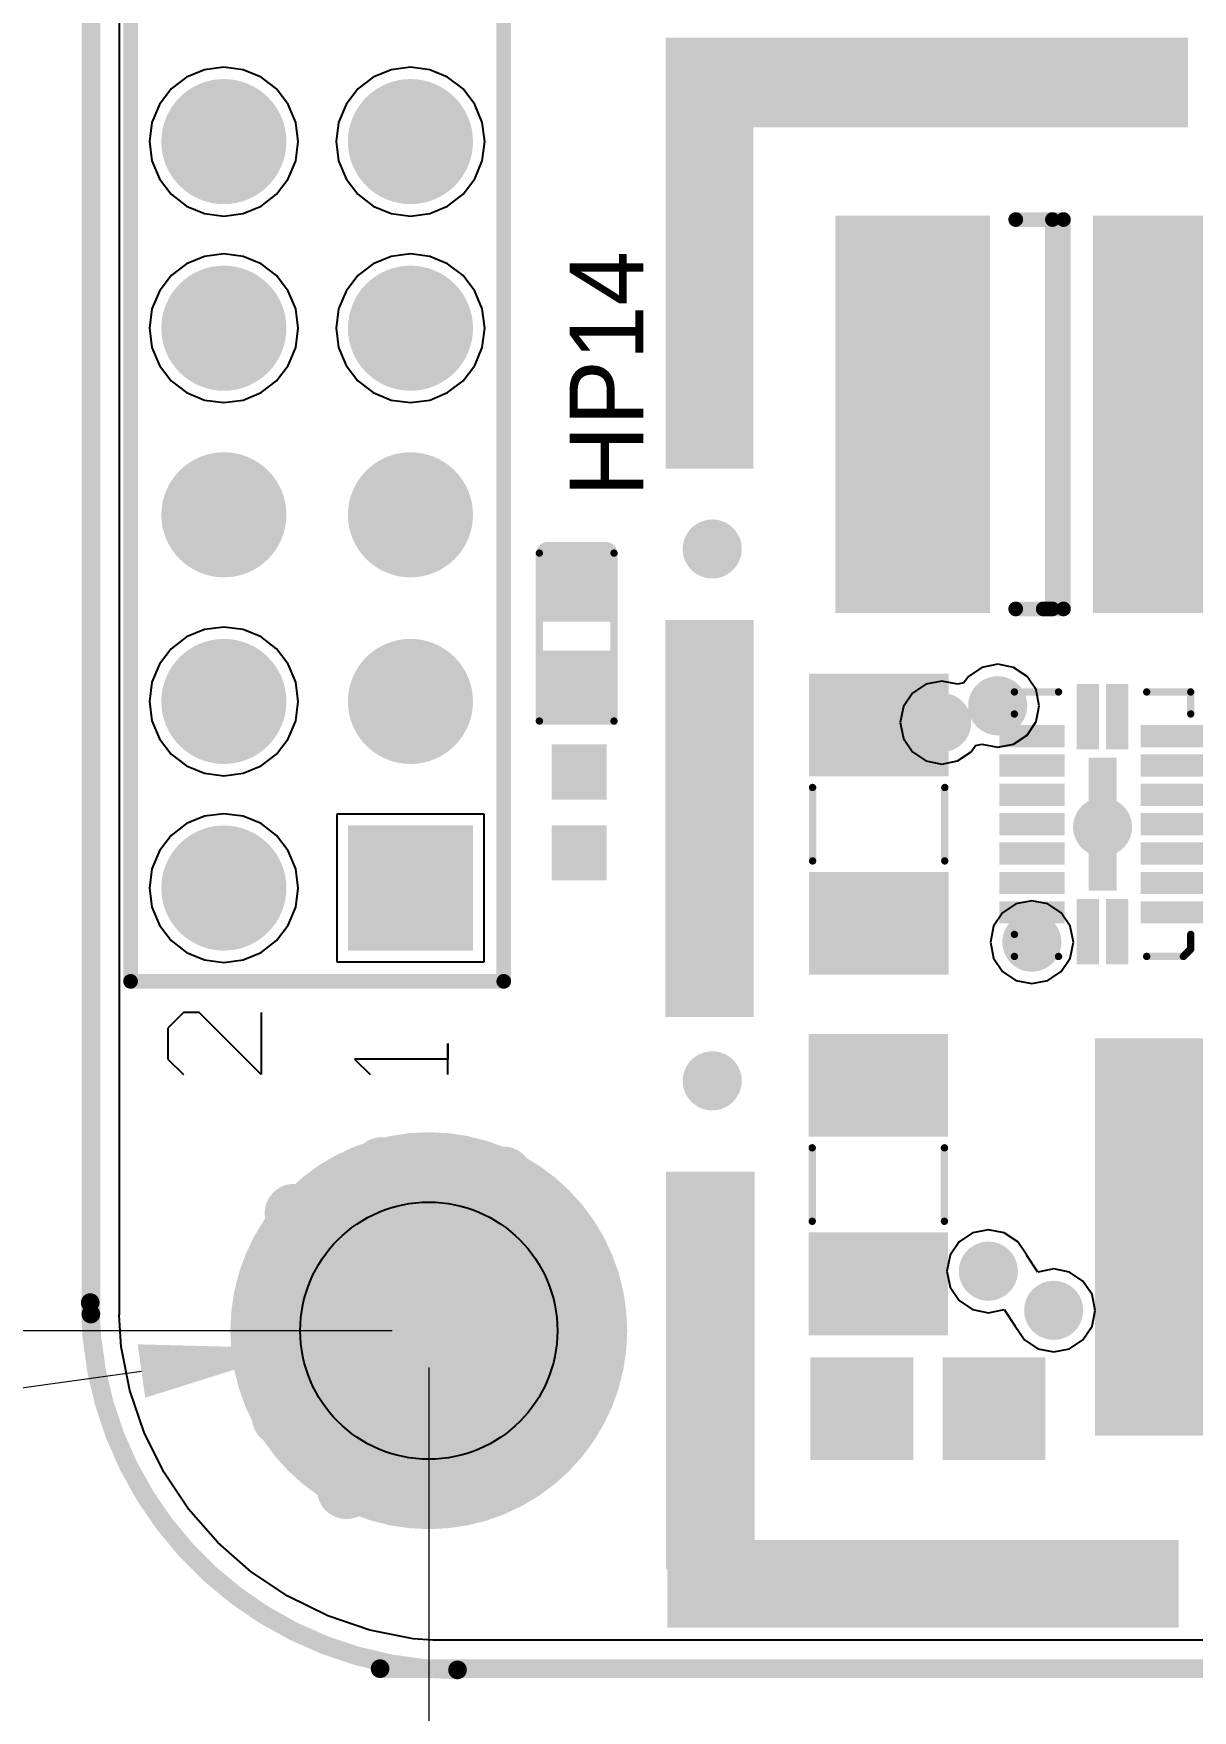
# Model space of a CAD drawing. Header units: inches. Extents: x -103 to 137, y -40 to 49.
# Drawn here: x -71.95 to -56.17, y -20.22 to 2.6 of the extents above; entities that cross this region are included whole.
import ezdxf

# ---------------------------------------------------------------- set-up
doc = ezdxf.new("R2010")
doc.units = ezdxf.units.IN
doc.header["$MEASUREMENT"] = 0
for name, color, linetype in [('BottomSolder', 6, 'Continuous'), ('KeepOutLayer', 6, 'Continuous'), ('MidLayer1', 16, 'Continuous'), ('MultiLayer', 9, 'Continuous'), ('PadHoleLayer', 156, 'Continuous'), ('TopOverlay', 2, 'Continuous'), ('TopPaste', 8, 'Continuous'), ('TopSolder', 216, 'Continuous'), ('ViaHoleLayer', 16, 'Continuous')]:
    doc.layers.add(name, color=color, linetype=linetype)
doc.layers.add('dim', color=82, linetype='Continuous', lineweight=20)
doc.styles.add('ROMANC', font='romanc.shx', dxfattribs={"bigfont": 'gbcbig.shx'})
doc.dimstyles.new('YanXiu', dxfattribs={"dimtxt": 2.5, "dimasz": 2.2, "dimexe": 0.66, "dimexo": 0.66, "dimgap": 0.66, "dimtad": 0, "dimdsep": 46, "dimtxsty": 'ROMANC', "dimcen": 0, "dimclrd": 256, "dimclre": 131, "dimclrt": 42, "dimazin": 2, "dimtfac": 1, "dimtofl": 0, "dimtmove": 0, "dimatfit": 3, "dimfxl": 1, "dimlwd": 5, "dimlwe": 5, "dimarcsym": 0})

# ---------------------------------------------------------------- blocks, each defined once
blk = doc.blocks.new('HP5210_14')
at = {"layer": 'TopPaste'}
blk.add_solid([(-0.06177, -0.02529), (0.14295, -0.02529), (-0.06177, 0.01408), (0.14295, 0.01408)], dxfattribs=at)
at = {"layer": 'TopSolder'}
blk.add_solid([(-0.06577, -0.02929), (0.14695, -0.02929), (-0.06577, 0.01808), (0.14695, 0.01808)], dxfattribs=at)
blk = doc.blocks.new('HP5210_16')
at = {"layer": 'TopPaste'}
blk.add_solid([(-0.10838, -0.02468), (0.09635, -0.02468), (-0.10838, 0.01469), (0.09635, 0.01469)], dxfattribs=at)
at = {"layer": 'TopSolder'}
blk.add_solid([(-0.11238, -0.02868), (0.10035, -0.02868), (-0.11238, 0.01869), (0.10035, 0.01869)], dxfattribs=at)
blk = doc.blocks.new('MLPQ_W18_47')
at = {"layer": 'TopOverlay', "const_width": 0.00394}
for points in [[(-0.04331, 0.07087), (-0.04724, 0.06693)], [(-0.02362, 0.07087), (-0.04331, 0.07087)], [(0.04724, 0.07087), (0.02362, 0.07087)], [(0.04724, 0.07087), (0.04724, 0.05906)], [(-0.04724, 0.06693), (-0.04724, 0.05906)], [(-0.04724, -0.05906), (-0.04724, -0.07087)], [(0.04724, -0.05906), (0.04724, -0.07087)], [(-0.02362, -0.07087), (-0.04724, -0.07087)], [(0.04724, -0.07087), (0.02362, -0.07087)]]:
    blk.add_lwpolyline(points, dxfattribs=at)
at = {"layer": 'TopOverlay'}
for points, const_width in [([(-0.04429, 0.07087, 1), (-0.04232, 0.07087, 1)], 0.00197), ([(-0.04429, 0.07087, 1), (-0.04232, 0.07087, 1)], 0.00197), ([(-0.02461, 0.07087, 1), (-0.02264, 0.07087, 1)], 0.00197), ([(0.02264, 0.07087, 1), (0.02461, 0.07087, 1)], 0.00197), ([(0.04626, 0.07087, 1), (0.04823, 0.07087, 1)], 0.00197), ([(0.04626, 0.07087, 1), (0.04823, 0.07087, 1)], 0.00197), ([(-0.04823, 0.06693, 1), (-0.04626, 0.06693, 1)], 0.00197), ([(-0.04823, 0.06693, 1), (-0.04626, 0.06693, 1)], 0.00197), ([(-0.06102, 0.04724, 1), (-0.07283, 0.04724, 1)], 0.00591), ([(-0.04823, 0.05906, 1), (-0.04626, 0.05906, 1)], 0.00197), ([(0.04626, 0.05906, 1), (0.04823, 0.05906, 1)], 0.00197), ([(-0.07431, 0.04724, 1), (-0.07136, 0.04724, 1)], 0.00295), ([(-0.0625, 0.04724, 1), (-0.05955, 0.04724, 1)], 0.00295), ([(-0.04823, -0.05906, 1), (-0.04626, -0.05906, 1)], 0.00197), ([(0.04626, -0.05906, 1), (0.04823, -0.05906, 1)], 0.00197), ([(-0.04823, -0.07087, 1), (-0.04626, -0.07087, 1)], 0.00197), ([(-0.04823, -0.07087, 1), (-0.04626, -0.07087, 1)], 0.00197), ([(-0.02461, -0.07087, 1), (-0.02264, -0.07087, 1)], 0.00197), ([(0.02264, -0.07087, 1), (0.02461, -0.07087, 1)], 0.00197), ([(0.04626, -0.07087, 1), (0.04823, -0.07087, 1)], 0.00197), ([(0.04626, -0.07087, 1), (0.04823, -0.07087, 1)], 0.00197)]:
    blk.add_lwpolyline(points, format="xyb", close=True, dxfattribs=dict(at, const_width=const_width))
at = {"layer": 'TopPaste'}
for points in [[(-0.01187, 0.04208), (-0.00387, 0.04208), (-0.01187, 0.07308), (-0.00387, 0.07308)], [(0.00387, 0.04208), (0.01187, 0.04208), (0.00387, 0.07308), (0.01187, 0.07308)], [(-0.05339, 0.04324), (-0.02239, 0.04324), (-0.05339, 0.05124), (-0.02239, 0.05124)], [(0.02239, 0.04324), (0.05339, 0.04324), (0.02239, 0.05124), (0.05339, 0.05124)], [(-0.05339, 0.0275), (-0.02239, 0.0275), (-0.05339, 0.0355), (-0.02239, 0.0355)], [(-0.0055, 0.00569), (0.0055, 0.00569), (-0.0055, 0.03369), (0.0055, 0.03369)], [(0.02239, 0.0275), (0.05339, 0.0275), (0.02239, 0.0355), (0.05339, 0.0355)], [(-0.05339, 0.01175), (-0.02239, 0.01175), (-0.05339, 0.01975), (-0.02239, 0.01975)], [(0.02239, 0.01175), (0.05339, 0.01175), (0.02239, 0.01975), (0.05339, 0.01975)], [(-0.05339, -0.004), (-0.02239, -0.004), (-0.05339, 0.004), (-0.02239, 0.004)], [(0.02239, -0.004), (0.05339, -0.004), (0.02239, 0.004), (0.05339, 0.004)], [(-0.0055, -0.03369), (0.0055, -0.03369), (-0.0055, -0.00569), (0.0055, -0.00569)], [(-0.05339, -0.01975), (-0.02239, -0.01975), (-0.05339, -0.01175), (-0.02239, -0.01175)], [(0.02239, -0.01975), (0.05339, -0.01975), (0.02239, -0.01175), (0.05339, -0.01175)], [(-0.05339, -0.0355), (-0.02239, -0.0355), (-0.05339, -0.0275), (-0.02239, -0.0275)], [(0.02239, -0.0355), (0.05339, -0.0355), (0.02239, -0.0275), (0.05339, -0.0275)], [(-0.05339, -0.05124), (-0.02239, -0.05124), (-0.05339, -0.04324), (-0.02239, -0.04324)], [(-0.01187, -0.07308), (-0.00387, -0.07308), (-0.01187, -0.04208), (-0.00387, -0.04208)], [(0.00387, -0.07308), (0.01187, -0.07308), (0.00387, -0.04208), (0.01187, -0.04208)], [(0.02239, -0.05124), (0.05339, -0.05124), (0.02239, -0.04324), (0.05339, -0.04324)]]:
    blk.add_solid(points, dxfattribs=at)
at = {"layer": 'TopSolder'}
for points in [[(-0.01384, 0.04011), (-0.0019, 0.04011), (-0.01384, 0.07505), (-0.0019, 0.07505)], [(0.0019, 0.04011), (0.01384, 0.04011), (0.0019, 0.07505), (0.01384, 0.07505)], [(-0.05536, 0.04127), (-0.02042, 0.04127), (-0.05536, 0.05321), (-0.02042, 0.05321)], [(0.02042, 0.04127), (0.05536, 0.04127), (0.02042, 0.05321), (0.05536, 0.05321)], [(-0.05536, 0.02553), (-0.02042, 0.02553), (-0.05536, 0.03747), (-0.02042, 0.03747)], [(0.02042, 0.02553), (0.05536, 0.02553), (0.02042, 0.03747), (0.05536, 0.03747)], [(-0.00747, 0.00372), (0.00747, 0.00372), (-0.00747, 0.03566), (0.00747, 0.03566)], [(-0.05536, 0.00978), (-0.02042, 0.00978), (-0.05536, 0.02172), (-0.02042, 0.02172)], [(0.02042, 0.00978), (0.05536, 0.00978), (0.02042, 0.02172), (0.05536, 0.02172)], [(-0.05536, -0.00597), (-0.02042, -0.00597), (-0.05536, 0.00597), (-0.02042, 0.00597)], [(0.02042, -0.00597), (0.05536, -0.00597), (0.02042, 0.00597), (0.05536, 0.00597)], [(-0.00747, -0.03566), (0.00747, -0.03566), (-0.00747, -0.00372), (0.00747, -0.00372)], [(-0.05536, -0.02172), (-0.02042, -0.02172), (-0.05536, -0.00978), (-0.02042, -0.00978)], [(0.02042, -0.02172), (0.05536, -0.02172), (0.02042, -0.00978), (0.05536, -0.00978)], [(-0.05536, -0.03747), (-0.02042, -0.03747), (-0.05536, -0.02553), (-0.02042, -0.02553)], [(0.02042, -0.03747), (0.05536, -0.03747), (0.02042, -0.02553), (0.05536, -0.02553)], [(-0.05536, -0.05321), (-0.02042, -0.05321), (-0.05536, -0.04127), (-0.02042, -0.04127)], [(-0.01384, -0.07505), (-0.0019, -0.07505), (-0.01384, -0.04011), (-0.0019, -0.04011)], [(0.0019, -0.07505), (0.01384, -0.07505), (0.0019, -0.04011), (0.01384, -0.04011)], [(0.02042, -0.05321), (0.05536, -0.05321), (0.02042, -0.04127), (0.05536, -0.04127)]]:
    blk.add_solid(points, dxfattribs=at)
blk = doc.blocks.new('____402_____76')
at = {"layer": 'TopPaste'}
for points in [[(-0.03445, -0.0128), (-0.00886, -0.0128), (-0.03445, 0.0128), (-0.00886, 0.0128)], [(0.00886, -0.0128), (0.03445, -0.0128), (0.00886, 0.0128), (0.03445, 0.0128)]]:
    blk.add_solid(points, dxfattribs=at)
at = {"layer": 'TopSolder'}
for points in [[(-0.03642, -0.01476), (-0.00689, -0.01476), (-0.03642, 0.01476), (-0.00689, 0.01476)], [(0.00689, -0.01476), (0.03642, -0.01476), (0.00689, 0.01476), (0.03642, 0.01476)]]:
    blk.add_solid(points, dxfattribs=at)
blk = doc.blocks.new('HDR2X12_80')
at = {"layer": 'BottomSolder', "const_width": 0.03353}
for points in [[(-0.01676, 0.1, 1), (0.01676, 0.1, 1)], [(0.08324, 0.1, 1), (0.11676, 0.1, 1)], [(0.18324, 0.1, 1), (0.21676, 0.1, 1)], [(0.28324, 0.1, 1), (0.31676, 0.1, 1)], [(0.38324, 0.1, 1), (0.41676, 0.1, 1)], [(0.08324, 0, 1), (0.11676, 0, 1)], [(0.18324, 0, 1), (0.21676, 0, 1)], [(0.28324, 0, 1), (0.31676, 0, 1)], [(0.38324, 0, 1), (0.41676, 0, 1)]]:
    blk.add_lwpolyline(points, format="xyb", close=True, dxfattribs=at)
at = {"layer": 'BottomSolder'}
blk.add_solid([(-0.03353, -0.03353), (0.03353, -0.03353), (-0.03353, 0.03353), (0.03353, 0.03353)], dxfattribs=at)
at = {"layer": 'MidLayer1', "const_width": 0.02953}
for points in [[(-0.01476, 0.1, 1), (0.01476, 0.1, 1)], [(0.08524, 0.1, 1), (0.11476, 0.1, 1)], [(0.18524, 0.1, 1), (0.21476, 0.1, 1)], [(0.28524, 0.1, 1), (0.31476, 0.1, 1)], [(0.38524, 0.1, 1), (0.41476, 0.1, 1)], [(0.08524, 0, 1), (0.11476, 0, 1)], [(0.18524, 0, 1), (0.21476, 0, 1)], [(0.28524, 0, 1), (0.31476, 0, 1)], [(0.38524, 0, 1), (0.41476, 0, 1)]]:
    blk.add_lwpolyline(points, format="xyb", close=True, dxfattribs=at)
at = {"layer": 'MidLayer1'}
blk.add_solid([(-0.02953, -0.02953), (0.02953, -0.02953), (-0.02953, 0.02953), (0.02953, 0.02953)], dxfattribs=at)
at = {"layer": 'MultiLayer', "const_width": 0.02953}
for points in [[(-0.01476, 0.1, 1), (0.01476, 0.1, 1)], [(0.08524, 0.1, 1), (0.11476, 0.1, 1)], [(0.18524, 0.1, 1), (0.21476, 0.1, 1)], [(0.28524, 0.1, 1), (0.31476, 0.1, 1)], [(0.38524, 0.1, 1), (0.41476, 0.1, 1)], [(0.08524, 0, 1), (0.11476, 0, 1)], [(0.18524, 0, 1), (0.21476, 0, 1)], [(0.28524, 0, 1), (0.31476, 0, 1)], [(0.38524, 0, 1), (0.41476, 0, 1)]]:
    blk.add_lwpolyline(points, format="xyb", close=True, dxfattribs=at)
at = {"layer": 'MultiLayer'}
blk.add_solid([(-0.02953, -0.02953), (0.02953, -0.02953), (-0.02953, 0.02953), (0.02953, 0.02953)], dxfattribs=at)
at = {"layer": 'PadHoleLayer', "const_width": 0.01772}
for points in [[(-0.00886, 0.1, 1), (0.00886, 0.1, 1)], [(0.09114, 0.1, 1), (0.10886, 0.1, 1)], [(0.19114, 0.1, 1), (0.20886, 0.1, 1)], [(0.29114, 0.1, 1), (0.30886, 0.1, 1)], [(0.39114, 0.1, 1), (0.40886, 0.1, 1)], [(-0.00886, 0, 1), (0.00886, 0, 1)], [(0.09114, 0, 1), (0.10886, 0, 1)], [(0.19114, 0, 1), (0.20886, 0, 1)], [(0.29114, 0, 1), (0.30886, 0, 1)], [(0.39114, 0, 1), (0.40886, 0, 1)]]:
    blk.add_lwpolyline(points, format="xyb", close=True, dxfattribs=at)
at = {"layer": 'TopOverlay'}
for p, q in [((-0.09167, 0.12998), (-0.1, 0.12165)), ((-0.07501, 0.12998), (-0.09167, 0.12998)), ((-0.06668, 0.12165), (-0.07501, 0.12998)), ((-0.06668, 0.11332), (-0.06668, 0.12165)), ((-0.1, 0.08), (-0.06668, 0.11332)), ((-0.06668, 0.08), (-0.1, 0.08)), ((-0.09167, 0.02998), (-0.1, 0.02165)), ((-0.09167, -0.02), (-0.09167, 0.02998)), ((-0.1, -0.02), (-0.08334, -0.02)), ((-0.08334, -0.02), (-0.09167, -0.02))]:
    blk.add_line(p, q, dxfattribs=at)
at = {"layer": 'TopOverlay', "const_width": 0.00787}
for points in [[(-0.05, 0.15), (1.15, 0.15)], [(-0.05, 0.15), (-0.05, -0.05)], [(-0.05, -0.05), (1.15, -0.05)]]:
    blk.add_lwpolyline(points, dxfattribs=at)
at = {"layer": 'TopOverlay', "const_width": 0.00394}
for points in [[(-0.05197, 0.15, 1), (-0.04803, 0.15, 1)], [(-0.05197, 0.15, 1), (-0.04803, 0.15, 1)], [(-0.05197, -0.05, 1), (-0.04803, -0.05, 1)], [(-0.05197, -0.05, 1), (-0.04803, -0.05, 1)]]:
    blk.add_lwpolyline(points, format="xyb", close=True, dxfattribs=at)
at = {"layer": 'TopSolder', "const_width": 0.03353}
for points in [[(-0.01676, 0.1, 1), (0.01676, 0.1, 1)], [(0.08324, 0.1, 1), (0.11676, 0.1, 1)], [(0.18324, 0.1, 1), (0.21676, 0.1, 1)], [(0.28324, 0.1, 1), (0.31676, 0.1, 1)], [(0.38324, 0.1, 1), (0.41676, 0.1, 1)], [(0.08324, 0, 1), (0.11676, 0, 1)], [(0.18324, 0, 1), (0.21676, 0, 1)], [(0.28324, 0, 1), (0.31676, 0, 1)], [(0.38324, 0, 1), (0.41676, 0, 1)]]:
    blk.add_lwpolyline(points, format="xyb", close=True, dxfattribs=at)
at = {"layer": 'TopSolder'}
blk.add_solid([(-0.03353, -0.03353), (0.03353, -0.03353), (-0.03353, 0.03353), (0.03353, 0.03353)], dxfattribs=at)
blk = doc.blocks.new('L4818_91')
at = {"layer": 'TopOverlay', "const_width": 0.00787}
for points in [[(-0.10433, 0.01378), (-0.10433, -0.01181)], [(0.10433, 0.01378), (0.10433, -0.01181)], [(-0.10433, -0.00098), (-0.10433, -0.00591)], [(-0.10433, -0.00591), (0.10433, -0.00591)], [(-0.10433, -0.01181), (0.10433, -0.01181)]]:
    blk.add_lwpolyline(points, dxfattribs=at)
at = {"layer": 'TopOverlay', "const_width": 0.00394}
for points in [[(-0.1063, 0.01378, 1), (-0.10236, 0.01378, 1)], [(0.10236, 0.01378, 1), (0.1063, 0.01378, 1)], [(-0.1063, -0.00098, 1), (-0.10236, -0.00098, 1)], [(-0.1063, -0.00591, 1), (-0.10236, -0.00591, 1)], [(-0.1063, -0.00591, 1), (-0.10236, -0.00591, 1)], [(-0.1063, -0.01181, 1), (-0.10236, -0.01181, 1)], [(-0.1063, -0.01181, 1), (-0.10236, -0.01181, 1)], [(0.10236, -0.00591, 1), (0.1063, -0.00591, 1)], [(0.10236, -0.01181, 1), (0.1063, -0.01181, 1)], [(0.10236, -0.01181, 1), (0.1063, -0.01181, 1)]]:
    blk.add_lwpolyline(points, format="xyb", close=True, dxfattribs=at)
at = {"layer": 'TopPaste'}
for points in [[(-0.1045, 0.02953), (0.1045, 0.02953), (-0.1045, 0.10853), (0.1045, 0.10853)], [(-0.1045, -0.10853), (0.1045, -0.10853), (-0.1045, -0.02953), (0.1045, -0.02953)]]:
    blk.add_solid(points, dxfattribs=at)
at = {"layer": 'TopSolder'}
for points in [[(-0.10647, 0.02756), (0.10647, 0.02756), (-0.10647, 0.1105), (0.10647, 0.1105)], [(-0.10647, -0.1105), (0.10647, -0.1105), (-0.10647, -0.02756), (0.10647, -0.02756)]]:
    blk.add_solid(points, dxfattribs=at)
blk = doc.blocks.new('L4818_92')
at = {"layer": 'TopOverlay', "const_width": 0.00787}
for points in [[(-0.10433, 0.01378), (-0.10433, -0.01181)], [(0.10433, 0.01378), (0.10433, -0.01181)], [(-0.10433, -0.00098), (-0.10433, -0.00591)], [(-0.10433, -0.00591), (0.10433, -0.00591)], [(-0.10433, -0.01181), (0.10433, -0.01181)]]:
    blk.add_lwpolyline(points, dxfattribs=at)
at = {"layer": 'TopOverlay', "const_width": 0.00394}
for points in [[(-0.1063, 0.01378, 1), (-0.10236, 0.01378, 1)], [(0.10236, 0.01378, 1), (0.1063, 0.01378, 1)], [(-0.1063, -0.00098, 1), (-0.10236, -0.00098, 1)], [(-0.1063, -0.00591, 1), (-0.10236, -0.00591, 1)], [(-0.1063, -0.00591, 1), (-0.10236, -0.00591, 1)], [(-0.1063, -0.01181, 1), (-0.10236, -0.01181, 1)], [(-0.1063, -0.01181, 1), (-0.10236, -0.01181, 1)], [(0.10236, -0.00591, 1), (0.1063, -0.00591, 1)], [(0.10236, -0.01181, 1), (0.1063, -0.01181, 1)], [(0.10236, -0.01181, 1), (0.1063, -0.01181, 1)]]:
    blk.add_lwpolyline(points, format="xyb", close=True, dxfattribs=at)
at = {"layer": 'TopPaste'}
for points in [[(-0.1045, 0.02953), (0.1045, 0.02953), (-0.1045, 0.10853), (0.1045, 0.10853)], [(-0.1045, -0.10853), (0.1045, -0.10853), (-0.1045, -0.02953), (0.1045, -0.02953)]]:
    blk.add_solid(points, dxfattribs=at)
at = {"layer": 'TopSolder'}
for points in [[(-0.10647, 0.02756), (0.10647, 0.02756), (-0.10647, 0.1105), (0.10647, 0.1105)], [(-0.10647, -0.1105), (0.10647, -0.1105), (-0.10647, -0.02756), (0.10647, -0.02756)]]:
    blk.add_solid(points, dxfattribs=at)
blk = doc.blocks.new('____805_____121')
at = {"layer": 'TopPaste'}
for points in [[(-0.06102, -0.02559), (-0.00984, -0.02559), (-0.06102, 0.02559), (-0.00984, 0.02559)], [(0.00984, -0.02559), (0.06102, -0.02559), (0.00984, 0.02559), (0.06102, 0.02559)]]:
    blk.add_solid(points, dxfattribs=at)
at = {"layer": 'TopSolder'}
for points in [[(-0.06299, -0.02756), (-0.00787, -0.02756), (-0.06299, 0.02756), (-0.00787, 0.02756)], [(0.00787, -0.02756), (0.06299, -0.02756), (0.00787, 0.02756), (0.06299, 0.02756)]]:
    blk.add_solid(points, dxfattribs=at)
blk = doc.blocks.new('C1206_186')
at = {"layer": 'TopOverlay', "const_width": 0.00394}
for points in [[(-0.01969, 0.03543), (0.01969, 0.03543)], [(-0.01969, -0.03543), (0.01969, -0.03543)]]:
    blk.add_lwpolyline(points, dxfattribs=at)
at = {"layer": 'TopOverlay', "const_width": 0.00197}
for points in [[(-0.02067, 0.03543, 1), (-0.0187, 0.03543, 1)], [(0.0187, 0.03543, 1), (0.02067, 0.03543, 1)], [(-0.02067, -0.03543, 1), (-0.0187, -0.03543, 1)], [(0.0187, -0.03543, 1), (0.02067, -0.03543, 1)]]:
    blk.add_lwpolyline(points, format="xyb", close=True, dxfattribs=at)
at = {"layer": 'TopPaste'}
for points in [[(-0.07874, 0.03546), (-0.07874, -0.03546), (-0.02756, 0.03546), (-0.02756, -0.03546)], [(0.02756, 0.03546), (0.02756, -0.03546), (0.07874, 0.03546), (0.07874, -0.03546)]]:
    blk.add_solid(points, dxfattribs=at)
at = {"layer": 'TopSolder'}
for points in [[(-0.08071, 0.03742), (-0.08071, -0.03742), (-0.02559, 0.03742), (-0.02559, -0.03742)], [(0.02559, 0.03742), (0.02559, -0.03742), (0.08071, 0.03742), (0.08071, -0.03742)]]:
    blk.add_solid(points, dxfattribs=at)
blk = doc.blocks.new('C1206_190')
at = {"layer": 'TopOverlay', "const_width": 0.00394}
for points in [[(0.01969, 0.03543), (-0.01969, 0.03543)], [(0.01969, -0.03543), (-0.01969, -0.03543)]]:
    blk.add_lwpolyline(points, dxfattribs=at)
at = {"layer": 'TopOverlay', "const_width": 0.00197}
for points in [[(-0.02067, 0.03543, 1), (-0.0187, 0.03543, 1)], [(0.0187, 0.03543, 1), (0.02067, 0.03543, 1)], [(-0.02067, -0.03543, 1), (-0.0187, -0.03543, 1)], [(0.0187, -0.03543, 1), (0.02067, -0.03543, 1)]]:
    blk.add_lwpolyline(points, format="xyb", close=True, dxfattribs=at)
at = {"layer": 'TopPaste'}
for points in [[(-0.07874, 0.03546), (-0.07874, -0.03546), (-0.02756, 0.03546), (-0.02756, -0.03546)], [(0.02756, 0.03546), (0.02756, -0.03546), (0.07874, 0.03546), (0.07874, -0.03546)]]:
    blk.add_solid(points, dxfattribs=at)
at = {"layer": 'TopSolder'}
for points in [[(-0.08071, 0.03742), (-0.08071, -0.03742), (-0.02559, 0.03742), (-0.02559, -0.03742)], [(0.02559, 0.03742), (0.02559, -0.03742), (0.08071, 0.03742), (0.08071, -0.03742)]]:
    blk.add_solid(points, dxfattribs=at)
blk = doc.blocks.new('LGM676_LED_0603_191')
at = {"layer": 'TopOverlay'}
for points, const_width in [([(-0.045, 0.01803), (-0.045, -0.02197)], 0.00394), ([(-0.045, 0.01803), (0.045, 0.01803)], 0.00394), ([(0.045, 0.01378), (0.045, -0.01772)], 0.01181), ([(-0.045, -0.02197), (0.045, -0.02197)], 0.00394)]:
    blk.add_lwpolyline(points, dxfattribs=dict(at, const_width=const_width))
for points, const_width in [([(-0.04598, 0.01803, 1), (-0.04402, 0.01803, 1)], 0.00197), ([(-0.04598, 0.01803, 1), (-0.04402, 0.01803, 1)], 0.00197), ([(0.04205, 0.01378, 1), (0.04795, 0.01378, 1)], 0.00591), ([(0.04402, 0.01803, 1), (0.04598, 0.01803, 1)], 0.00197), ([(0.04205, -0.01772, 1), (0.04795, -0.01772, 1)], 0.00591), ([(-0.04598, -0.02197, 1), (-0.04402, -0.02197, 1)], 0.00197), ([(-0.04598, -0.02197, 1), (-0.04402, -0.02197, 1)], 0.00197), ([(0.04402, -0.02197, 1), (0.04598, -0.02197, 1)], 0.00197)]:
    blk.add_lwpolyline(points, format="xyb", close=True, dxfattribs=dict(at, const_width=const_width))
at = {"layer": 'TopPaste'}
for points in [[(-0.04283, -0.01775), (-0.01134, -0.01775), (-0.04283, 0.01375), (-0.01134, 0.01375)], [(0.01228, -0.01775), (0.04378, -0.01775), (0.01228, 0.01375), (0.04378, 0.01375)]]:
    blk.add_solid(points, dxfattribs=at)
at = {"layer": 'TopSolder'}
for points in [[(-0.04684, -0.02175), (-0.00734, -0.02175), (-0.04684, 0.01775), (-0.00734, 0.01775)], [(0.00828, -0.02175), (0.04778, -0.02175), (0.00828, 0.01775), (0.04778, 0.01775)]]:
    blk.add_solid(points, dxfattribs=at)
blk = doc.blocks.new('*D202')
at = {"lineweight": 5}
blk.add_line((-75.544, -16.314), (-70.48, -15.603), dxfattribs=at)
blk.add_solid([(-70.531, -15.24), (-70.429, -15.966), (-68.301, -15.297)])
at = {"layer": 'Defpoints', "color": 0}
for p in [(-64.835, -14.811), (-68.301, -15.297)]:
    blk.add_point(p, dxfattribs=at)
at = {"color": 42, "insert": (-82.151, -17.242), "char_height": 2.5, "attachment_point": 5, "rotation": 7.9909, "style": 'ROMANC'}
blk.add_mtext('%%c3.5*4', dxfattribs=at)
blk = doc.blocks.new('*D215')
at = {"layer": 'Defpoints', "color": 0}
for p in [(-66.568, -15.054), (4.432, -15.054), (4.432, -38.222)]:
    blk.add_point(p, dxfattribs=at)
at = {"layer": 'dim', "color": 131, "lineweight": 5}
for p, q in [((-66.568, -15.554), (-66.568, -38.722)), ((4.432, -15.554), (4.432, -38.722))]:
    blk.add_line(p, q, dxfattribs=at)
at = {"layer": 'dim', "lineweight": 5}
for p, q in [((-64.568, -38.222), (-33.294, -38.222)), ((2.432, -38.222), (-28.842, -38.222))]:
    blk.add_line(p, q, dxfattribs=at)
at = {"layer": 'dim'}
for points in [[(-64.568, -37.889), (-64.568, -38.555), (-66.568, -38.222)], [(2.432, -37.889), (2.432, -38.555), (4.432, -38.222)]]:
    blk.add_solid(points, dxfattribs=at)
at = {"layer": 'dim', "color": 42, "insert": (-31.068, -38.222), "char_height": 2.5, "attachment_point": 5, "style": 'ROMANC'}
blk.add_mtext('71', dxfattribs=at)
blk = doc.blocks.new('*D216')
at = {"layer": 'Defpoints', "color": 0}
for p in [(-101.745, 25.746), (-66.568, 25.746), (-66.568, -15.054)]:
    blk.add_point(p, dxfattribs=at)
at = {"layer": 'dim', "color": 131, "lineweight": 5}
for p, q in [((-67.068, 25.746), (-102.245, 25.746)), ((-67.068, -15.054), (-102.245, -15.054))]:
    blk.add_line(p, q, dxfattribs=at)
at = {"layer": 'dim', "lineweight": 5}
for p, q in [((-101.745, 23.746), (-101.745, 9.715)), ((-101.745, -13.054), (-101.745, 0.977))]:
    blk.add_line(p, q, dxfattribs=at)
at = {"layer": 'dim'}
for points in [[(-102.079, 23.746), (-101.412, 23.746), (-101.745, 25.746)], [(-102.079, -13.054), (-101.412, -13.054), (-101.745, -15.054)]]:
    blk.add_solid(points, dxfattribs=at)
at = {"layer": 'dim', "color": 42, "insert": (-101.745, 5.346), "char_height": 2.5, "attachment_point": 5, "rotation": 90, "style": 'ROMANC'}
blk.add_mtext('40.8', dxfattribs=at)

msp = doc.modelspace()

# ---------------------------------------------------------------- linework, layer by layer
msp.add_circle((-66.568, -15.054), 1.75)
at = {"layer": 'BottomSolder'}
for points, const_width in [([(-60.879, 1.809, 1), (-60.477, 1.809, 1)], 0.402), ([(-63.013, 1.021, 1), (-62.611, 1.021, 1)], 0.402), ([(-63.013, -2.281, 1), (-62.611, -2.281, 1)], 0.402), ([(-62.911, -4.414, 1), (-62.509, -4.414, 1)], 0.402), ([(-62.886, -5.989, 1), (-62.484, -5.989, 1)], 0.402), ([(-59.025, -6.548, 1), (-58.623, -6.548, 1)], 0.402), ([(-59.787, -6.776, 1), (-59.385, -6.776, 1)], 0.402), ([(-57.597, -8.199, 1), (-57.196, -8.199, 1)], 0.402), ([(-58.56, -9.766, 1), (-58.158, -9.766, 1)], 0.402), ([(-62.911, -11.653, 1), (-62.509, -11.653, 1)], 0.402), ([(-67.919, -15.054, 1), (-65.218, -15.054, 1)], 2.702), ([(-67.407, -12.822, 1), (-67.005, -12.822, 1)], 0.402), ([(-65.756, -12.949, 1), (-65.354, -12.949, 1)], 0.402), ([(-62.962, -13.33, 1), (-62.56, -13.33, 1)], 0.402), ([(-68.601, -13.457, 1), (-68.199, -13.457, 1)], 0.402), ([(-64.867, -14.015, 1), (-64.465, -14.015, 1)], 0.402), ([(-59.152, -14.244, 1), (-58.75, -14.244, 1)], 0.402), ([(-58.263, -14.777, 1), (-57.861, -14.777, 1)], 0.402), ([(-68.905, -14.93, 1), (-68.504, -14.93, 1)], 0.402), ([(-64.638, -15.26, 1), (-64.237, -15.26, 1)], 0.402), ([(-62.886, -15.514, 1), (-62.484, -15.514, 1)], 0.402), ([(-68.778, -16.225, 1), (-68.377, -16.225, 1)], 0.402), ([(-65.121, -16.505, 1), (-64.719, -16.505, 1)], 0.402), ([(-67.889, -17.216, 1), (-67.488, -17.216, 1)], 0.402), ([(-66.365, -17.241, 1), (-65.964, -17.241, 1)], 0.402), ([(-63.013, -18.206, 1), (-62.611, -18.206, 1)], 0.402), ([(-60.879, -18.333, 1), (-60.477, -18.333, 1)], 0.402), ([(-58.263, -18.333, 1), (-57.861, -18.333, 1)], 0.402)]:
    msp.add_lwpolyline(points, format="xyb", close=True, dxfattribs=dict(at, const_width=const_width))
at = {"layer": 'KeepOutLayer', "const_width": 0.254}
for points in [[(-71.168, -14.828), (-71.168, 25.482)], [(-67.231, -19.654), (4.146, -19.654)]]:
    msp.add_lwpolyline(points, dxfattribs=at)
msp.add_lwpolyline([(-66.178, -19.671, -0.414214), (-71.178, -14.671)], format="xyb", dxfattribs=at)
at = {"layer": 'KeepOutLayer', "const_width": 0.127}
for points in [[(-71.241, -14.671, 1), (-71.114, -14.671, 1)], [(-71.232, -14.828, 1), (-71.105, -14.828, 1)], [(-67.295, -19.654, 1), (-67.168, -19.654, 1)], [(-66.241, -19.671, 1), (-66.114, -19.671, 1)]]:
    msp.add_lwpolyline(points, format="xyb", close=True, dxfattribs=at)
at = {"layer": 'MidLayer1'}
for p, q in [((-70.78, -14.828), (-70.78, 25.302)), ((-69.62, 2.109), (-69.865, 2.008)), ((-69.358, 2.143), (-69.62, 2.109)), ((-69.096, 2.109), (-69.358, 2.143)), ((-68.852, 2.008), (-69.096, 2.109)), ((-67.08, 2.109), (-67.325, 2.008)), ((-66.818, 2.143), (-67.08, 2.109)), ((-66.556, 2.109), (-66.818, 2.143)), ((-66.312, 2.008), (-66.556, 2.109)), ((-70.074, 1.847), (-70.235, 1.637)), ((-69.865, 2.008), (-70.074, 1.847)), ((-68.642, 1.847), (-68.852, 2.008)), ((-68.481, 1.637), (-68.642, 1.847)), ((-67.534, 1.847), (-67.695, 1.637)), ((-67.325, 2.008), (-67.534, 1.847)), ((-66.102, 1.847), (-66.312, 2.008)), ((-65.941, 1.637), (-66.102, 1.847)), ((-70.235, 1.637), (-70.337, 1.393)), ((-68.38, 1.393), (-68.481, 1.637)), ((-67.695, 1.637), (-67.797, 1.393)), ((-65.84, 1.393), (-65.941, 1.637)), ((-70.337, 1.393), (-70.371, 1.131)), ((-68.346, 1.131), (-68.38, 1.393)), ((-67.797, 1.393), (-67.831, 1.131)), ((-65.806, 1.131), (-65.84, 1.393)), ((-70.371, 1.131), (-70.337, 0.869)), ((-68.38, 0.869), (-68.346, 1.131)), ((-67.831, 1.131), (-67.797, 0.869)), ((-65.84, 0.869), (-65.806, 1.131)), ((-70.337, 0.869), (-70.235, 0.624)), ((-68.481, 0.624), (-68.38, 0.869)), ((-67.797, 0.869), (-67.695, 0.624)), ((-65.941, 0.624), (-65.84, 0.869)), ((-70.235, 0.624), (-70.074, 0.415)), ((-68.642, 0.415), (-68.481, 0.624)), ((-67.695, 0.624), (-67.534, 0.415)), ((-66.102, 0.415), (-65.941, 0.624)), ((-70.074, 0.415), (-69.865, 0.254)), ((-69.865, 0.254), (-69.62, 0.153)), ((-69.096, 0.153), (-68.852, 0.254)), ((-68.852, 0.254), (-68.642, 0.415)), ((-67.534, 0.415), (-67.325, 0.254)), ((-67.325, 0.254), (-67.08, 0.153)), ((-66.556, 0.153), (-66.312, 0.254)), ((-66.312, 0.254), (-66.102, 0.415)), ((-69.62, 0.153), (-69.358, 0.118)), ((-69.358, 0.118), (-69.096, 0.153)), ((-67.08, 0.153), (-66.818, 0.118)), ((-66.818, 0.118), (-66.556, 0.153)), ((-69.62, -0.431), (-69.865, -0.532)), ((-69.358, -0.397), (-69.62, -0.431)), ((-69.096, -0.431), (-69.358, -0.397)), ((-68.852, -0.532), (-69.096, -0.431)), ((-67.08, -0.431), (-67.325, -0.532)), ((-66.818, -0.397), (-67.08, -0.431)), ((-66.556, -0.431), (-66.818, -0.397)), ((-66.312, -0.532), (-66.556, -0.431)), ((-69.865, -0.532), (-70.074, -0.693)), ((-68.642, -0.693), (-68.852, -0.532)), ((-67.325, -0.532), (-67.534, -0.693)), ((-66.102, -0.693), (-66.312, -0.532)), ((-70.235, -0.903), (-70.337, -1.147)), ((-70.074, -0.693), (-70.235, -0.903)), ((-68.481, -0.903), (-68.642, -0.693)), ((-68.38, -1.147), (-68.481, -0.903)), ((-67.695, -0.903), (-67.797, -1.147)), ((-67.534, -0.693), (-67.695, -0.903)), ((-65.941, -0.903), (-66.102, -0.693)), ((-65.84, -1.147), (-65.941, -0.903)), ((-70.337, -1.147), (-70.371, -1.409)), ((-68.346, -1.409), (-68.38, -1.147)), ((-67.797, -1.147), (-67.831, -1.409)), ((-65.806, -1.409), (-65.84, -1.147)), ((-70.371, -1.409), (-70.337, -1.671)), ((-68.38, -1.671), (-68.346, -1.409)), ((-67.831, -1.409), (-67.797, -1.671)), ((-65.84, -1.671), (-65.806, -1.409)), ((-70.337, -1.671), (-70.235, -1.916)), ((-68.481, -1.916), (-68.38, -1.671)), ((-67.797, -1.671), (-67.695, -1.916)), ((-65.941, -1.916), (-65.84, -1.671)), ((-70.235, -1.916), (-70.074, -2.125)), ((-68.642, -2.125), (-68.481, -1.916)), ((-67.695, -1.916), (-67.534, -2.125)), ((-66.102, -2.125), (-65.941, -1.916)), ((-70.074, -2.125), (-69.865, -2.286)), ((-68.852, -2.286), (-68.642, -2.125)), ((-67.534, -2.125), (-67.325, -2.286)), ((-66.312, -2.286), (-66.102, -2.125)), ((-69.865, -2.286), (-69.62, -2.387)), ((-69.62, -2.387), (-69.358, -2.422)), ((-69.358, -2.422), (-69.096, -2.387)), ((-69.096, -2.387), (-68.852, -2.286)), ((-67.325, -2.286), (-67.08, -2.387)), ((-67.08, -2.387), (-66.818, -2.422)), ((-66.818, -2.422), (-66.556, -2.387)), ((-66.556, -2.387), (-66.312, -2.286)), ((-69.358, -5.477), (-69.62, -5.511)), ((-69.096, -5.511), (-69.358, -5.477)), ((-69.865, -5.612), (-70.074, -5.773)), ((-69.62, -5.511), (-69.865, -5.612)), ((-68.852, -5.612), (-69.096, -5.511)), ((-68.642, -5.773), (-68.852, -5.612)), ((-70.074, -5.773), (-70.235, -5.983)), ((-68.481, -5.983), (-68.642, -5.773)), ((-70.235, -5.983), (-70.337, -6.227)), ((-68.38, -6.227), (-68.481, -5.983)), ((-59.223, -6.148), (-59.283, -6.237)), ((-59.04, -6.026), (-59.223, -6.148)), ((-58.824, -5.983), (-59.04, -6.026)), ((-58.608, -6.026), (-58.824, -5.983)), ((-58.425, -6.148), (-58.608, -6.026)), ((-58.302, -6.332), (-58.425, -6.148)), ((-70.337, -6.227), (-70.371, -6.489)), ((-68.346, -6.489), (-68.38, -6.227)), ((-59.985, -6.377), (-60.108, -6.56)), ((-59.802, -6.255), (-59.985, -6.377)), ((-59.586, -6.212), (-59.802, -6.255)), ((-59.37, -6.255), (-59.586, -6.212)), ((-59.283, -6.237), (-59.37, -6.255)), ((-58.259, -6.548), (-58.302, -6.332)), ((-70.371, -6.489), (-70.337, -6.751)), ((-68.38, -6.751), (-68.346, -6.489)), ((-60.108, -6.56), (-60.151, -6.776)), ((-58.302, -6.764), (-58.259, -6.548)), ((-70.337, -6.751), (-70.235, -6.996)), ((-68.481, -6.996), (-68.38, -6.751)), ((-60.151, -6.776), (-60.108, -6.993)), ((-58.425, -6.947), (-58.302, -6.764)), ((-70.235, -6.996), (-70.074, -7.205)), ((-68.642, -7.205), (-68.481, -6.996)), ((-60.108, -6.993), (-59.985, -7.176)), ((-59.127, -7.087), (-59.04, -7.07)), ((-59.04, -7.07), (-58.824, -7.113)), ((-58.824, -7.113), (-58.608, -7.07)), ((-58.608, -7.07), (-58.425, -6.947)), ((-70.074, -7.205), (-69.865, -7.366)), ((-68.852, -7.366), (-68.642, -7.205)), ((-59.985, -7.176), (-59.802, -7.298)), ((-59.802, -7.298), (-59.586, -7.341)), ((-59.586, -7.341), (-59.37, -7.298)), ((-59.37, -7.298), (-59.187, -7.176)), ((-59.187, -7.176), (-59.127, -7.087)), ((-69.865, -7.366), (-69.62, -7.467)), ((-69.62, -7.467), (-69.358, -7.502)), ((-69.358, -7.502), (-69.096, -7.467)), ((-69.096, -7.467), (-68.852, -7.366)), ((-69.865, -8.152), (-70.074, -8.313)), ((-69.62, -8.051), (-69.865, -8.152)), ((-69.358, -8.017), (-69.62, -8.051)), ((-69.096, -8.051), (-69.358, -8.017)), ((-68.852, -8.152), (-69.096, -8.051)), ((-68.642, -8.313), (-68.852, -8.152)), ((-65.814, -8.025), (-67.822, -8.025)), ((-67.822, -8.025), (-67.822, -10.033)), ((-65.814, -10.033), (-65.814, -8.025)), ((-70.074, -8.313), (-70.235, -8.523)), ((-68.481, -8.523), (-68.642, -8.313)), ((-70.235, -8.523), (-70.337, -8.767)), ((-68.38, -8.767), (-68.481, -8.523)), ((-70.337, -8.767), (-70.371, -9.029)), ((-68.346, -9.029), (-68.38, -8.767)), ((-70.371, -9.029), (-70.337, -9.291)), ((-68.38, -9.291), (-68.346, -9.029)), ((-70.337, -9.291), (-70.235, -9.536)), ((-68.481, -9.536), (-68.38, -9.291)), ((-58.575, -9.244), (-58.758, -9.366)), ((-58.359, -9.201), (-58.575, -9.244)), ((-58.143, -9.244), (-58.359, -9.201)), ((-57.959, -9.366), (-58.143, -9.244)), ((-70.235, -9.536), (-70.074, -9.745)), ((-68.642, -9.745), (-68.481, -9.536)), ((-58.881, -9.549), (-58.924, -9.766)), ((-58.758, -9.366), (-58.881, -9.549)), ((-57.837, -9.549), (-57.959, -9.366)), ((-57.794, -9.766), (-57.837, -9.549)), ((-70.074, -9.745), (-69.865, -9.906)), ((-68.852, -9.906), (-68.642, -9.745)), ((-58.924, -9.766), (-58.881, -9.982)), ((-57.837, -9.982), (-57.794, -9.766)), ((-69.865, -9.906), (-69.62, -10.007)), ((-69.62, -10.007), (-69.358, -10.042)), ((-69.358, -10.042), (-69.096, -10.007)), ((-69.096, -10.007), (-68.852, -9.906)), ((-67.822, -10.033), (-65.814, -10.033)), ((-58.881, -9.982), (-58.758, -10.165)), ((-57.959, -10.165), (-57.837, -9.982)), ((-58.758, -10.165), (-58.575, -10.287)), ((-58.143, -10.287), (-57.959, -10.165)), ((-58.575, -10.287), (-58.359, -10.33)), ((-58.359, -10.33), (-58.143, -10.287)), ((-58.951, -13.679), (-59.167, -13.722)), ((-58.735, -13.722), (-58.951, -13.679)), ((-59.35, -13.845), (-59.473, -14.028)), ((-59.167, -13.722), (-59.35, -13.845)), ((-58.552, -13.845), (-58.735, -13.722)), ((-58.429, -14.028), (-58.552, -13.845)), ((-59.473, -14.028), (-59.516, -14.244)), ((-58.429, -14.03), (-58.429, -14.028)), ((-58.278, -14.256), (-58.429, -14.03)), ((-59.516, -14.244), (-59.473, -14.46)), ((-58.062, -14.213), (-58.278, -14.256)), ((-57.846, -14.256), (-58.062, -14.213)), ((-57.663, -14.378), (-57.846, -14.256)), ((-57.54, -14.561), (-57.663, -14.378)), ((-59.473, -14.46), (-59.35, -14.643)), ((-57.497, -14.777), (-57.54, -14.561)), ((-70.783, -14.843), (-70.78, -14.828)), ((-59.35, -14.643), (-59.167, -14.766)), ((-59.167, -14.766), (-58.951, -14.809)), ((-58.951, -14.809), (-58.735, -14.766)), ((-58.735, -14.766), (-58.584, -14.991)), ((-57.54, -14.994), (-57.497, -14.777)), ((-70.755, -15.274), (-70.783, -14.843)), ((-58.584, -14.991), (-58.584, -14.994)), ((-58.584, -14.994), (-58.461, -15.177)), ((-57.663, -15.177), (-57.54, -14.994)), ((-70.637, -15.866), (-70.755, -15.274)), ((-58.461, -15.177), (-58.278, -15.299)), ((-57.846, -15.299), (-57.663, -15.177)), ((-58.278, -15.299), (-58.062, -15.342)), ((-58.062, -15.342), (-57.846, -15.299)), ((-70.443, -16.438), (-70.637, -15.866)), ((-70.176, -16.98), (-70.443, -16.438)), ((-69.84, -17.482), (-70.176, -16.98)), ((-69.442, -17.936), (-69.84, -17.482)), ((-68.988, -18.334), (-69.442, -17.936)), ((-68.486, -18.669), (-68.988, -18.334)), ((-67.945, -18.936), (-68.486, -18.669)), ((-67.373, -19.13), (-67.945, -18.936)), ((-66.781, -19.248), (-67.373, -19.13)), ((-66.512, -19.266), (-66.781, -19.248)), ((3.769, -19.266), (-66.512, -19.266))]:
    msp.add_line(p, q, dxfattribs=at)
for points, const_width in [([(-60.828, 1.809, 1), (-60.528, 1.809, 1)], 0.3), ([(-62.962, 1.021, 1), (-62.662, 1.021, 1)], 0.3), ([(-62.962, -2.281, 1), (-62.662, -2.281, 1)], 0.3), ([(-62.86, -4.414, 1), (-62.56, -4.414, 1)], 0.3), ([(-62.835, -5.989, 1), (-62.535, -5.989, 1)], 0.3), ([(-58.974, -6.548, 1), (-58.674, -6.548, 1)], 0.3), ([(-59.736, -6.776, 1), (-59.436, -6.776, 1)], 0.3), ([(-57.546, -8.199, 1), (-57.246, -8.199, 1)], 0.3), ([(-58.509, -9.766, 1), (-58.209, -9.766, 1)], 0.3), ([(-62.86, -11.653, 1), (-62.56, -11.653, 1)], 0.3), ([(-67.868, -15.054, 1), (-65.268, -15.054, 1)], 2.6), ([(-67.356, -12.822, 1), (-67.056, -12.822, 1)], 0.3), ([(-65.705, -12.949, 1), (-65.405, -12.949, 1)], 0.3), ([(-68.55, -13.457, 1), (-68.25, -13.457, 1)], 0.3), ([(-62.911, -13.33, 1), (-62.611, -13.33, 1)], 0.3), ([(-64.816, -14.015, 1), (-64.516, -14.015, 1)], 0.3), ([(-59.101, -14.244, 1), (-58.801, -14.244, 1)], 0.3), ([(-58.212, -14.777, 1), (-57.912, -14.777, 1)], 0.3), ([(-68.855, -14.93, 1), (-68.555, -14.93, 1)], 0.3), ([(-64.587, -15.26, 1), (-64.287, -15.26, 1)], 0.3), ([(-62.835, -15.514, 1), (-62.535, -15.514, 1)], 0.3), ([(-68.728, -16.225, 1), (-68.428, -16.225, 1)], 0.3), ([(-65.07, -16.505, 1), (-64.77, -16.505, 1)], 0.3), ([(-67.839, -17.216, 1), (-67.539, -17.216, 1)], 0.3), ([(-66.315, -17.241, 1), (-66.015, -17.241, 1)], 0.3), ([(-62.962, -18.206, 1), (-62.662, -18.206, 1)], 0.3), ([(-60.828, -18.333, 1), (-60.528, -18.333, 1)], 0.3), ([(-58.212, -18.333, 1), (-57.912, -18.333, 1)], 0.3)]:
    msp.add_lwpolyline(points, format="xyb", close=True, dxfattribs=dict(at, const_width=const_width))
at = {"layer": 'MultiLayer'}
for points, const_width in [([(-60.828, 1.809, 1), (-60.528, 1.809, 1)], 0.3), ([(-62.962, 1.021, 1), (-62.662, 1.021, 1)], 0.3), ([(-62.962, -2.281, 1), (-62.662, -2.281, 1)], 0.3), ([(-62.86, -4.414, 1), (-62.56, -4.414, 1)], 0.3), ([(-62.835, -5.989, 1), (-62.535, -5.989, 1)], 0.3), ([(-58.974, -6.548, 1), (-58.674, -6.548, 1)], 0.3), ([(-59.736, -6.776, 1), (-59.436, -6.776, 1)], 0.3), ([(-57.546, -8.199, 1), (-57.246, -8.199, 1)], 0.3), ([(-58.509, -9.766, 1), (-58.209, -9.766, 1)], 0.3), ([(-62.86, -11.653, 1), (-62.56, -11.653, 1)], 0.3), ([(-67.868, -15.054, 1), (-65.268, -15.054, 1)], 2.6), ([(-67.356, -12.822, 1), (-67.056, -12.822, 1)], 0.3), ([(-65.705, -12.949, 1), (-65.405, -12.949, 1)], 0.3), ([(-68.55, -13.457, 1), (-68.25, -13.457, 1)], 0.3), ([(-62.911, -13.33, 1), (-62.611, -13.33, 1)], 0.3), ([(-64.816, -14.015, 1), (-64.516, -14.015, 1)], 0.3), ([(-59.101, -14.244, 1), (-58.801, -14.244, 1)], 0.3), ([(-58.212, -14.777, 1), (-57.912, -14.777, 1)], 0.3), ([(-68.855, -14.93, 1), (-68.555, -14.93, 1)], 0.3), ([(-64.587, -15.26, 1), (-64.287, -15.26, 1)], 0.3), ([(-62.835, -15.514, 1), (-62.535, -15.514, 1)], 0.3), ([(-68.728, -16.225, 1), (-68.428, -16.225, 1)], 0.3), ([(-65.07, -16.505, 1), (-64.77, -16.505, 1)], 0.3), ([(-67.839, -17.216, 1), (-67.539, -17.216, 1)], 0.3), ([(-66.315, -17.241, 1), (-66.015, -17.241, 1)], 0.3), ([(-62.962, -18.206, 1), (-62.662, -18.206, 1)], 0.3), ([(-60.828, -18.333, 1), (-60.528, -18.333, 1)], 0.3), ([(-58.212, -18.333, 1), (-57.912, -18.333, 1)], 0.3)]:
    msp.add_lwpolyline(points, format="xyb", close=True, dxfattribs=dict(at, const_width=const_width))
at = {"layer": 'PadHoleLayer', "const_width": 1.75}
msp.add_lwpolyline([(-67.443, -15.054, 1), (-65.693, -15.054, 1)], format="xyb", close=True, dxfattribs=at)
at = {"layer": 'TopSolder'}
for points, const_width in [([(-60.879, 1.809, 1), (-60.477, 1.809, 1)], 0.402), ([(-63.013, 1.021, 1), (-62.611, 1.021, 1)], 0.402), ([(-63.013, -2.281, 1), (-62.611, -2.281, 1)], 0.402), ([(-62.911, -4.414, 1), (-62.509, -4.414, 1)], 0.402), ([(-62.886, -5.989, 1), (-62.484, -5.989, 1)], 0.402), ([(-59.025, -6.548, 1), (-58.623, -6.548, 1)], 0.402), ([(-59.787, -6.776, 1), (-59.385, -6.776, 1)], 0.402), ([(-57.597, -8.199, 1), (-57.196, -8.199, 1)], 0.402), ([(-58.56, -9.766, 1), (-58.158, -9.766, 1)], 0.402), ([(-62.911, -11.653, 1), (-62.509, -11.653, 1)], 0.402), ([(-67.919, -15.054, 1), (-65.218, -15.054, 1)], 2.702), ([(-67.407, -12.822, 1), (-67.005, -12.822, 1)], 0.402), ([(-65.756, -12.949, 1), (-65.354, -12.949, 1)], 0.402), ([(-62.962, -13.33, 1), (-62.56, -13.33, 1)], 0.402), ([(-68.601, -13.457, 1), (-68.199, -13.457, 1)], 0.402), ([(-64.867, -14.015, 1), (-64.465, -14.015, 1)], 0.402), ([(-59.152, -14.244, 1), (-58.75, -14.244, 1)], 0.402), ([(-58.263, -14.777, 1), (-57.861, -14.777, 1)], 0.402), ([(-68.905, -14.93, 1), (-68.504, -14.93, 1)], 0.402), ([(-64.638, -15.26, 1), (-64.237, -15.26, 1)], 0.402), ([(-62.886, -15.514, 1), (-62.484, -15.514, 1)], 0.402), ([(-68.778, -16.225, 1), (-68.377, -16.225, 1)], 0.402), ([(-65.121, -16.505, 1), (-64.719, -16.505, 1)], 0.402), ([(-67.889, -17.216, 1), (-67.488, -17.216, 1)], 0.402), ([(-66.365, -17.241, 1), (-65.964, -17.241, 1)], 0.402), ([(-63.013, -18.206, 1), (-62.611, -18.206, 1)], 0.402), ([(-60.879, -18.333, 1), (-60.477, -18.333, 1)], 0.402), ([(-58.263, -18.333, 1), (-57.861, -18.333, 1)], 0.402)]:
    msp.add_lwpolyline(points, format="xyb", close=True, dxfattribs=dict(at, const_width=const_width))
for points in [[(-56.233, 1.326), (-56.233, 2.545), (-63.345, 1.326), (-63.345, 2.545)], [(-62.151, 2.469), (-63.345, 2.469), (-62.151, -3.322), (-63.345, -3.322)], [(-63.32, -17.902), (-63.32, -19.095), (-56.36, -17.902), (-56.36, -19.095)]]:
    msp.add_solid(points, dxfattribs=at)
at = {"layer": 'ViaHoleLayer', "const_width": 0.15}
for points in [[(-60.753, 1.809, 1), (-60.603, 1.809, 1)], [(-62.887, 1.021, 1), (-62.737, 1.021, 1)], [(-62.887, -2.281, 1), (-62.737, -2.281, 1)], [(-62.785, -4.414, 1), (-62.635, -4.414, 1)], [(-62.76, -5.989, 1), (-62.61, -5.989, 1)], [(-58.899, -6.548, 1), (-58.749, -6.548, 1)], [(-59.661, -6.776, 1), (-59.511, -6.776, 1)], [(-57.471, -8.199, 1), (-57.321, -8.199, 1)], [(-58.434, -9.766, 1), (-58.284, -9.766, 1)], [(-62.785, -11.653, 1), (-62.635, -11.653, 1)], [(-67.281, -12.822, 1), (-67.131, -12.822, 1)], [(-65.63, -12.949, 1), (-65.48, -12.949, 1)], [(-62.836, -13.33, 1), (-62.686, -13.33, 1)], [(-68.475, -13.457, 1), (-68.325, -13.457, 1)], [(-64.741, -14.015, 1), (-64.591, -14.015, 1)], [(-59.026, -14.244, 1), (-58.876, -14.244, 1)], [(-68.78, -14.93, 1), (-68.63, -14.93, 1)], [(-58.137, -14.777, 1), (-57.987, -14.777, 1)], [(-64.512, -15.26, 1), (-64.362, -15.26, 1)], [(-62.76, -15.514, 1), (-62.61, -15.514, 1)], [(-68.653, -16.225, 1), (-68.503, -16.225, 1)], [(-64.995, -16.505, 1), (-64.845, -16.505, 1)], [(-67.764, -17.216, 1), (-67.614, -17.216, 1)], [(-66.24, -17.241, 1), (-66.09, -17.241, 1)], [(-62.887, -18.206, 1), (-62.737, -18.206, 1)], [(-60.753, -18.333, 1), (-60.603, -18.333, 1)], [(-58.137, -18.333, 1), (-57.987, -18.333, 1)]]:
    msp.add_lwpolyline(points, format="xyb", close=True, dxfattribs=at)

# ---------------------------------------------------------------- block references
at = {"xscale": 25.4, "yscale": 25.4, "zscale": 25.4}
for name, p, rotation in [('HDR2X12_80', (-66.818, -9.029), 90), ('L4818_91', (-58.229, -2.58), 90), ('LGM676_LED_0603_191', (-64.605, -5.613), 90), ('HP5210_14', (-62.888, -9.113), 90), ('C1206_190', (-60.444, -8.16), 270), ('MLPQ_W18_47', (-57.396, -8.16), 180), ('____402_____76', (-64.523, -8), 270), ('C1206_186', (-60.449, -13.065), 90), ('L4818_92', (-54.693, -13.779), 90), ('HP5210_16', (-62.863, -15.438), 90)]:
    msp.add_blockref(name, p, dxfattribs=dict(at, rotation=rotation))
msp.add_blockref('____805_____121', (-59.774, -16.115), dxfattribs=at)

# ---------------------------------------------------------------- texts
at = {"layer": 'TopOverlay'}
msp.add_text('HP14', height=1, rotation=90, dxfattribs=at).set_placement((-63.65, -3.703))

# ---------------------------------------------------------------- dimensions: what is measured, and where the dimension line sits
dim = msp.add_diameter_dim_2p(p1=(-64.835, -14.811), p2=(-68.301, -15.297), text='%%c3.5*4', dimstyle='YanXiu')
dim.commit()
dim.dimension.update_dxf_attribs({"geometry": '*D202', "text_midpoint": (-82.151, -17.242), "dimtype": 163})
at = {"layer": 'dim'}
dim = msp.add_linear_dim(base=(-101.745, 25.746), p1=(-66.568, -15.054), p2=(-66.568, 25.746), angle=90, dimstyle='YanXiu', override={"dimasz": 2, "dimexe": 0.49975, "dimexo": 0.49975, "dimgap": 0.49975}, dxfattribs=at)
dim.commit()
dim.dimension.update_dxf_attribs({"geometry": '*D216', "text_midpoint": (-101.745, 5.346)})
dim = msp.add_linear_dim(base=(4.432, -38.222), p1=(-66.568, -15.054), p2=(4.432, -15.054), dimstyle='YanXiu', override={"dimasz": 2, "dimexe": 0.49975, "dimexo": 0.49975, "dimgap": 0.49975}, dxfattribs=at)
dim.commit()
dim.dimension.update_dxf_attribs({"geometry": '*D215', "text_midpoint": (-31.068, -38.222), "dimtype": 160})

doc.saveas('drawing.dxf')
